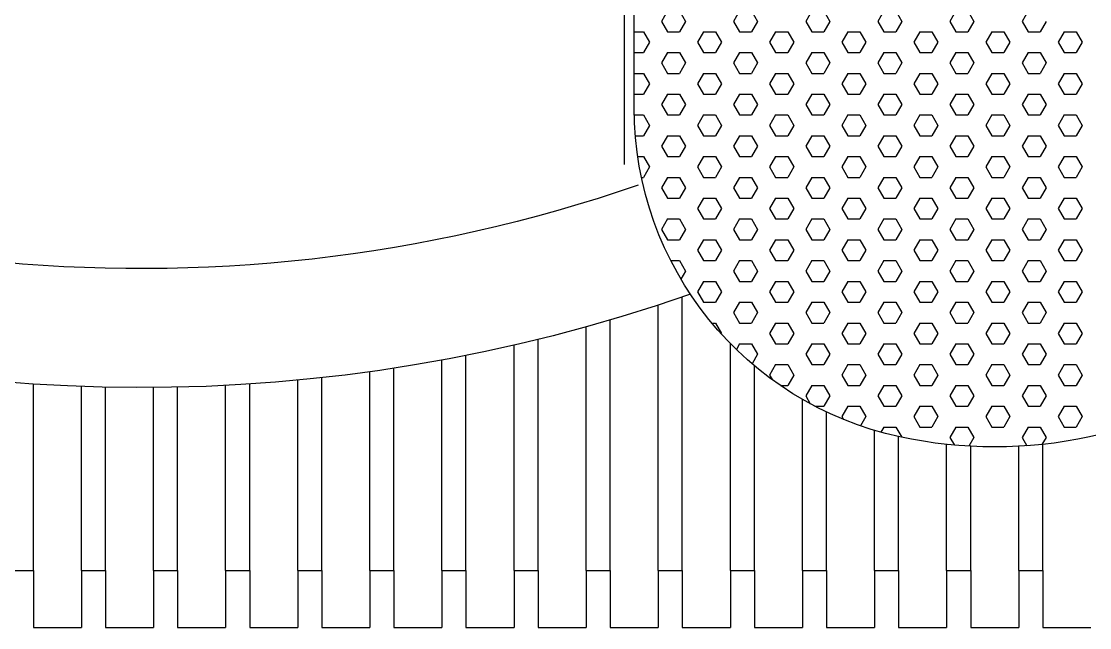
# Model space of a CAD drawing. Header units: millimetres. Extents: x 154.1 to 235.2, y 94.9 to 137.4.
# Drawn here: x 159.2065 to 159.4288, y 99.3253 to 99.4515 of the extents above; entities that cross this region are included whole.
import ezdxf

# ---------------------------------------------------------------- set-up
doc = ezdxf.new("R2010")
doc.units = ezdxf.units.MM
doc.header["$LTSCALE"] = 0.05
doc.layers.add('ACES', color=7, linetype='Continuous')
doc.layers.add('ACES-I', color=251, linetype='Continuous')

# ---------------------------------------------------------------- blocks, each defined once
blk = doc.blocks.new('*X8')
at = {"color": 0}
for p, q in [((6.133750000852205, 2.712824576862728), (6.134676443442315, 2.714429222499094)), ((6.13875000143838, 2.712824578185197), (6.137695152217171, 2.714651630630654)), ((6.148750000855006, 2.712824576861111), (6.149756188970527, 2.714567345799166)), ((6.153750001441182, 2.712824578186816), (6.152904618434271, 2.71428882450664)), ((6.120000001434645, 2.710659514673579), (6.119380958238149, 2.711731728941991)), ((6.122500000850337, 2.710659513354346), (6.123729119508086, 2.712788409318098)), ((6.135000001437447, 2.710659514675197), (6.133750001437448, 2.712824578184658)), ((6.137500000853138, 2.710659513352728), (6.138750000853138, 2.712824576862189)), ((6.150000001440248, 2.710659514676815), (6.148750001440249, 2.712824578186276)), ((6.152500000855938, 2.710659513351111), (6.153750000855938, 2.712824576860572)), ((6.116250001433714, 2.708494451163579), (6.115143182626648, 2.710411517572191)), ((6.12, 2.71065951452), (6.1225, 2.71065951452)), ((6.126250000851271, 2.708494449844346), (6.127500000851271, 2.710659513353807)), ((6.1275, 2.71065951452), (6.130000000000001, 2.71065951452)), ((6.131250001436514, 2.708494451165197), (6.130000001436514, 2.710659514674658)), ((6.135000000000001, 2.71065951452), (6.137500000000001, 2.71065951452)), ((6.141250000854072, 2.708494449842727), (6.142500000854072, 2.710659513352188)), ((6.142500000000001, 2.71065951452), (6.145000000000001, 2.71065951452)), ((6.146250001439315, 2.708494451166814), (6.145000001439315, 2.710659514676275)), ((6.150000000000001, 2.71065951452), (6.152500000000002, 2.71065951452)), ((6.156250000856873, 2.70849444984111), (6.157500000856873, 2.710659513350571)), ((6.157500000000002, 2.71065951452), (6.160000000000002, 2.71065951452)), ((6.161250001442115, 2.708494451168432), (6.160000001442115, 2.710659514677893)), ((6.11125000084847, 2.708494449845963), (6.111580414372714, 2.709066742857461)), ((6.11250000143278, 2.70632938765358), (6.11125000143278, 2.708494451163041)), ((6.115000000849403, 2.706329386335963), (6.116250000849403, 2.708494449845424)), ((6.127500001435581, 2.706329387655197), (6.126250001435581, 2.708494451164658)), ((6.130000000852204, 2.706329386334345), (6.131250000852204, 2.708494449843806)), ((6.14250000143838, 2.706329387656814), (6.14125000143838, 2.708494451166275)), ((6.145000000855005, 2.706329386332728), (6.146250000855005, 2.708494449842189)), ((6.157500001441182, 2.706329387658433), (6.156250001441182, 2.708494451167894)), ((6.160000000857806, 2.70632938633111), (6.161250000857805, 2.708494449840571)), ((6.103750000847536, 2.704164322827581), (6.104697040093173, 2.705804642917786)), ((6.105683172534707, 2.7063293875), (6.1075, 2.7063293875)), ((6.108750001431846, 2.70416432414358), (6.107500001431847, 2.706329387653041)), ((6.1125, 2.7063293875), (6.115, 2.7063293875)), ((6.118750000850337, 2.704164322825963), (6.120000000850337, 2.706329386335424)), ((6.12, 2.7063293875), (6.1225, 2.7063293875)), ((6.123750001434646, 2.704164324145196), (6.122500001434646, 2.706329387654657)), ((6.1275, 2.7063293875), (6.130000000000001, 2.7063293875)), ((6.133750000853138, 2.704164322824345), (6.135000000853138, 2.706329386333806)), ((6.135000000000001, 2.7063293875), (6.137500000000001, 2.7063293875)), ((6.138750001437447, 2.704164324146814), (6.137500001437448, 2.706329387656275)), ((6.142500000000001, 2.7063293875), (6.145000000000001, 2.7063293875)), ((6.148750000855938, 2.704164322822728), (6.150000000855938, 2.706329386332189)), ((6.150000000000001, 2.7063293875), (6.152500000000002, 2.7063293875)), ((6.153750001440248, 2.704164324148432), (6.152500001440249, 2.706329387657893)), ((6.157500000000002, 2.7063293875), (6.160000000000002, 2.7063293875)), ((6.105000001430913, 2.701999260633579), (6.103750001430913, 2.70416432414304)), ((6.10750000084847, 2.70199925931758), (6.108750000848469, 2.704164322827041)), ((6.120000001433714, 2.701999260635196), (6.118750001433714, 2.704164324144657)), ((6.122500000851271, 2.701999259315963), (6.12375000085127, 2.704164322825424)), ((6.135000001436514, 2.701999260636814), (6.133750001436514, 2.704164324146275)), ((6.137500000854072, 2.701999259314344), (6.138750000854071, 2.704164322823805)), ((6.150000001439315, 2.701999260638431), (6.148750001439315, 2.704164324147892)), ((6.152500000856873, 2.701999259312727), (6.153750000856872, 2.704164322822188)), ((6.096250000846602, 2.699834195809197), (6.096825040698301, 2.700830194048716)), ((6.09847771460665, 2.70199926048), (6.1, 2.70199926048)), ((6.10125000142998, 2.699834197123579), (6.10000000142998, 2.70199926063304)), ((6.105, 2.70199926048), (6.1075, 2.70199926048)), ((6.111250000849403, 2.69983419580758), (6.112500000849403, 2.701999259317041)), ((6.1125, 2.70199926048), (6.115, 2.70199926048)), ((6.11625000143278, 2.699834197125197), (6.11500000143278, 2.701999260634658)), ((6.12, 2.70199926048), (6.1225, 2.70199926048)), ((6.126250000852204, 2.699834195805962), (6.127500000852204, 2.701999259315423)), ((6.1275, 2.70199926048), (6.130000000000001, 2.70199926048)), ((6.131250001435581, 2.699834197126814), (6.130000001435581, 2.701999260636275)), ((6.135000000000001, 2.70199926048), (6.137500000000001, 2.70199926048)), ((6.141250000855005, 2.699834195804345), (6.142500000855005, 2.701999259313806)), ((6.142500000000001, 2.70199926048), (6.145000000000001, 2.70199926048)), ((6.14625000143838, 2.699834197128431), (6.145000001438381, 2.701999260637892)), ((6.150000000000001, 2.70199926048), (6.152500000000002, 2.70199926048)), ((6.156250000857805, 2.699834195802727), (6.157500000857805, 2.701999259312188)), ((6.157500000000002, 2.70199926048), (6.160000000000002, 2.70199926048)), ((6.161250001441182, 2.69983419713005), (6.160000001441182, 2.701999260639511)), ((6.097500001429046, 2.697669133613579), (6.096250001429047, 2.69983419712304)), ((6.100000000847536, 2.697669132299198), (6.101250000847536, 2.699834195808659)), ((6.112500001431846, 2.697669133615197), (6.111250001431847, 2.699834197124658)), ((6.115000000850337, 2.69766913229758), (6.116250000850337, 2.699834195807041)), ((6.127500001434646, 2.697669133616813), (6.126250001434646, 2.699834197126274)), ((6.130000000853138, 2.697669132295962), (6.131250000853138, 2.699834195805423)), ((6.142500001437448, 2.697669133618431), (6.141250001437448, 2.699834197127892)), ((6.145000000855938, 2.697669132294345), (6.146250000855938, 2.699834195803806)), ((6.157500001440249, 2.697669133620049), (6.156250001440249, 2.69983419712951)), ((6.16000000085874, 2.697669132292726), (6.16125000085874, 2.699834195802187)), ((6.093750001428113, 2.69550407010358), (6.092601298120712, 2.697493682594819)), ((6.0975, 2.69766913346), (6.100000000000001, 2.69766913346)), ((6.10375000084847, 2.695504068789197), (6.105000000848469, 2.697669132298658)), ((6.105, 2.69766913346), (6.107500000000001, 2.69766913346)), ((6.108750001430913, 2.695504070105196), (6.107500001430913, 2.697669133614657)), ((6.112500000000001, 2.69766913346), (6.115000000000001, 2.69766913346)), ((6.118750000851271, 2.69550406878758), (6.12000000085127, 2.697669132297041)), ((6.120000000000001, 2.69766913346), (6.122500000000001, 2.69766913346)), ((6.123750001433714, 2.695504070106813), (6.122500001433714, 2.697669133616274)), ((6.127500000000001, 2.69766913346), (6.130000000000002, 2.69766913346)), ((6.133750000854072, 2.695504068785961), (6.135000000854071, 2.697669132295422)), ((6.135000000000002, 2.69766913346), (6.137500000000002, 2.69766913346)), ((6.138750001436514, 2.695504070108431), (6.137500001436514, 2.697669133617892)), ((6.142500000000002, 2.69766913346), (6.145000000000002, 2.69766913346)), ((6.148750000856873, 2.695504068784344), (6.150000000856872, 2.697669132293805)), ((6.150000000000002, 2.69766913346), (6.152500000000003, 2.69766913346)), ((6.153750001439315, 2.695504070110048), (6.152500001439315, 2.697669133619509)), ((6.157500000000002, 2.69766913346), (6.160000000000003, 2.69766913346)), ((6.090000001427179, 2.693339006593579), (6.089324321099987, 2.694509319249951)), ((6.092500000846602, 2.693339005280814), (6.093750000846602, 2.695504068790275)), ((6.10500000142998, 2.693339006595196), (6.10375000142998, 2.695504070104657)), ((6.107500000849403, 2.693339005279197), (6.108750000849403, 2.695504068788658)), ((6.12000000143278, 2.693339006596814), (6.11875000143278, 2.695504070106275)), ((6.122500000852204, 2.693339005277579), (6.123750000852204, 2.69550406878704)), ((6.135000001435581, 2.693339006598431), (6.133750001435581, 2.695504070107892)), ((6.137500000855005, 2.693339005275962), (6.138750000855005, 2.695504068785423)), ((6.15000000143838, 2.693339006600048), (6.148750001438381, 2.695504070109509)), ((6.152500000857805, 2.693339005274344), (6.153750000857805, 2.695504068783805)), ((6.09, 2.69333900644), (6.0925, 2.69333900644)), ((6.096250000847536, 2.691173941770815), (6.097500000847536, 2.693339005280276)), ((6.0975, 2.69333900644), (6.100000000000001, 2.69333900644)), ((6.101250001429046, 2.691173943085196), (6.100000001429047, 2.693339006594657)), ((6.105, 2.69333900644), (6.107500000000001, 2.69333900644)), ((6.111250000850337, 2.691173941769197), (6.112500000850337, 2.693339005278658)), ((6.112500000000001, 2.69333900644), (6.115000000000001, 2.69333900644)), ((6.116250001431847, 2.691173943086814), (6.115000001431847, 2.693339006596275)), ((6.120000000000001, 2.69333900644), (6.122500000000001, 2.69333900644)), ((6.126250000853138, 2.691173941767579), (6.127500000853138, 2.69333900527704)), ((6.127500000000001, 2.69333900644), (6.130000000000002, 2.69333900644)), ((6.131250001434646, 2.69117394308843), (6.130000001434646, 2.693339006597891)), ((6.135000000000002, 2.69333900644), (6.137500000000002, 2.69333900644)), ((6.141250000855938, 2.691173941765962), (6.142500000855938, 2.693339005275423)), ((6.142500000000002, 2.69333900644), (6.145000000000002, 2.69333900644)), ((6.146250001437448, 2.691173943090048), (6.145000001437448, 2.693339006599509)), ((6.150000000000002, 2.69333900644), (6.152500000000003, 2.69333900644)), ((6.15625000085874, 2.691173941764343), (6.157500000858739, 2.693339005273804)), ((6.157500000000002, 2.69333900644), (6.160000000000003, 2.69333900644)), ((6.161250001440249, 2.691173943091666), (6.160000001440249, 2.693339006601127)), ((6.085000000845668, 2.689008878262433), (6.086250000845668, 2.691173941771894)), ((6.086250001426246, 2.691173943083579), (6.086194417388493, 2.691270217461055)), ((6.097500001428113, 2.689008879575197), (6.096250001428113, 2.691173943084658)), ((6.100000000848469, 2.689008878260814), (6.101250000848469, 2.691173941770275)), ((6.112500001430913, 2.689008879576813), (6.111250001430913, 2.691173943086274)), ((6.11500000085127, 2.689008878259197), (6.11625000085127, 2.691173941768658)), ((6.127500001433714, 2.68900887957843), (6.126250001433714, 2.691173943087891)), ((6.130000000854071, 2.689008878257579), (6.131250000854071, 2.69117394176704)), ((6.142500001436514, 2.689008879580048), (6.141250001436514, 2.691173943089509)), ((6.145000000856872, 2.689008878255961), (6.146250000856872, 2.691173941765422)), ((6.157500001439315, 2.689008879581665), (6.156250001439315, 2.691173943091126)), ((6.160000000859672, 2.689008878254344), (6.161250000859672, 2.691173941763805)), ((6.084232221242022, 2.68900887942), (6.085, 2.68900887942)), ((6.088750000846602, 2.686843814752431), (6.090000000846602, 2.689008878261892)), ((6.09, 2.68900887942), (6.0925, 2.68900887942)), ((6.093750001427179, 2.686843816065196), (6.09250000142718, 2.689008879574657)), ((6.0975, 2.68900887942), (6.100000000000001, 2.68900887942)), ((6.103750000849403, 2.686843814750814), (6.105000000849403, 2.689008878260275)), ((6.105, 2.68900887942), (6.107500000000001, 2.68900887942)), ((6.10875000142998, 2.686843816066813), (6.107500001429981, 2.689008879576274)), ((6.112500000000001, 2.68900887942), (6.115000000000001, 2.68900887942)), ((6.118750000852204, 2.686843814749196), (6.120000000852204, 2.689008878258657)), ((6.120000000000001, 2.68900887942), (6.122500000000001, 2.68900887942)), ((6.12375000143278, 2.686843816068431), (6.122500001432781, 2.689008879577892)), ((6.127500000000001, 2.68900887942), (6.130000000000002, 2.68900887942)), ((6.133750000855005, 2.686843814747579), (6.135000000855005, 2.68900887825704)), ((6.135000000000002, 2.68900887942), (6.137500000000002, 2.68900887942)), ((6.138750001435581, 2.686843816070048), (6.137500001435582, 2.689008879579509)), ((6.142500000000002, 2.68900887942), (6.145000000000002, 2.68900887942)), ((6.148750000857805, 2.686843814745961), (6.150000000857805, 2.689008878255422)), ((6.150000000000002, 2.68900887942), (6.152500000000003, 2.68900887942)), ((6.153750001438381, 2.686843816071665), (6.152500001438381, 2.689008879581126)), ((6.157500000000002, 2.68900887942), (6.160000000000003, 2.68900887942)), ((6.090000001426246, 2.684678752555196), (6.088750001426246, 2.686843816064657)), ((6.092500000847536, 2.684678751242432), (6.093750000847535, 2.686843814751893)), ((6.105000001429047, 2.684678752556813), (6.103750001429047, 2.686843816066274)), ((6.107500000850337, 2.684678751240814), (6.108750000850336, 2.686843814750275)), ((6.120000001431847, 2.684678752558431), (6.118750001431847, 2.686843816067892)), ((6.122500000853138, 2.684678751239196), (6.123750000853137, 2.686843814748657)), ((6.135000001434646, 2.684678752560047), (6.133750001434646, 2.686843816069508)), ((6.137500000855938, 2.684678751237579), (6.138750000855937, 2.68684381474704)), ((6.150000001437448, 2.684678752561665), (6.148750001437448, 2.686843816071126)), ((6.15250000085874, 2.68467875123596), (6.153750000858739, 2.686843814745421)), ((6.081250000845668, 2.68251368773405), (6.082500000845668, 2.684678751243511)), ((6.0825, 2.6846787524), (6.085, 2.6846787524)), ((6.086250001425312, 2.682513689045196), (6.085000001425312, 2.684678752554657)), ((6.09, 2.6846787524), (6.0925, 2.6846787524)), ((6.096250000848469, 2.682513687732431), (6.097500000848469, 2.684678751241892)), ((6.0975, 2.6846787524), (6.100000000000001, 2.6846787524)), ((6.101250001428113, 2.682513689046814), (6.100000001428113, 2.684678752556275)), ((6.105, 2.6846787524), (6.107500000000001, 2.6846787524)), ((6.11125000085127, 2.682513687730814), (6.11250000085127, 2.684678751240275)), ((6.112500000000001, 2.6846787524), (6.115000000000001, 2.6846787524)), ((6.116250001430913, 2.68251368904843), (6.115000001430913, 2.684678752557891)), ((6.120000000000001, 2.6846787524), (6.122500000000001, 2.6846787524)), ((6.126250000854071, 2.682513687729196), (6.127500000854071, 2.684678751238657)), ((6.127500000000001, 2.6846787524), (6.130000000000002, 2.6846787524)), ((6.131250001433714, 2.682513689050047), (6.130000001433714, 2.684678752559508)), ((6.135000000000002, 2.6846787524), (6.137500000000002, 2.6846787524)), ((6.141250000856872, 2.682513687727578), (6.142500000856872, 2.684678751237039)), ((6.142500000000002, 2.6846787524), (6.145000000000002, 2.6846787524)), ((6.146250001436514, 2.682513689051665), (6.145000001436514, 2.684678752561126)), ((6.150000000000002, 2.6846787524), (6.152500000000003, 2.6846787524)), ((6.156250000859672, 2.682513687725961), (6.157500000859672, 2.684678751235422)), ((6.157500000000002, 2.6846787524), (6.160000000000003, 2.6846787524)), ((6.161250001439315, 2.682513689053282), (6.160000001439315, 2.684678752562743)), ((6.082500001424378, 2.680348625535196), (6.081250001424379, 2.682513689044657)), ((6.0825, 2.68034862538), (6.085, 2.68034862538)), ((6.085000000846602, 2.680348624224048), (6.086250000846602, 2.682513687733509)), ((6.088750000847535, 2.678183560714049), (6.090000000847535, 2.68034862422351)), ((6.09, 2.68034862538), (6.0925, 2.68034862538)), ((6.093750001426246, 2.678183562026813), (6.092500001426246, 2.680348625536274)), ((6.097500001427179, 2.680348625536813), (6.09625000142718, 2.682513689046274)), ((6.0975, 2.68034862538), (6.100000000000001, 2.68034862538)), ((6.100000000849403, 2.680348624222431), (6.101250000849403, 2.682513687731892)), ((6.103750000850336, 2.678183560712431), (6.105000000850336, 2.680348624221892)), ((6.105, 2.68034862538), (6.107500000000001, 2.68034862538)), ((6.108750001429047, 2.67818356202843), (6.107500001429047, 2.680348625537891)), ((6.11250000142998, 2.68034862553843), (6.111250001429981, 2.682513689047891)), ((6.112500000000001, 2.68034862538), (6.115000000000001, 2.68034862538)), ((6.115000000852204, 2.680348624220813), (6.116250000852204, 2.682513687730274)), ((6.118750000853137, 2.678183560710813), (6.120000000853137, 2.680348624220274)), ((6.120000000000001, 2.68034862538), (6.122500000000001, 2.68034862538)), ((6.123750001431847, 2.678183562030048), (6.122500001431847, 2.680348625539509)), ((6.127500001432781, 2.680348625540048), (6.126250001432781, 2.682513689049509)), ((6.127500000000001, 2.68034862538), (6.130000000000002, 2.68034862538)), ((6.130000000855005, 2.680348624219196), (6.131250000855005, 2.682513687728657)), ((6.133750000855938, 2.678183560709196), (6.135000000855937, 2.680348624218657)), ((6.135000000000002, 2.68034862538), (6.137500000000002, 2.68034862538)), ((6.138750001434646, 2.678183562031664), (6.137500001434646, 2.680348625541125)), ((6.142500001435582, 2.680348625541665), (6.141250001435582, 2.682513689051126)), ((6.142500000000002, 2.68034862538), (6.145000000000002, 2.68034862538)), ((6.145000000857805, 2.680348624217578), (6.146250000857805, 2.682513687727039)), ((6.148750000858739, 2.678183560707577), (6.150000000858739, 2.680348624217038)), ((6.150000000000002, 2.68034862538), (6.152500000000003, 2.68034862538)), ((6.153750001437448, 2.678183562033282), (6.152500001437448, 2.680348625542743)), ((6.157500001438381, 2.680348625543282), (6.156250001438381, 2.682513689052743)), ((6.157500000000002, 2.68034862538), (6.160000000000003, 2.68034862538)), ((6.160000000860606, 2.68034862421596), (6.161250000860606, 2.682513687725421)), ((6.077500000845668, 2.676018497205667), (6.078750000845668, 2.678183560715128)), ((6.078750001423447, 2.678183562025196), (6.077787400458088, 2.679850835804613)), ((6.090000001425312, 2.676018498516813), (6.088750001425312, 2.678183562026274)), ((6.092500000848469, 2.676018497204048), (6.093750000848469, 2.678183560713509)), ((6.105000001428113, 2.676018498518431), (6.103750001428113, 2.678183562027892)), ((6.10750000085127, 2.676018497202431), (6.10875000085127, 2.678183560711892)), ((6.120000001430913, 2.676018498520047), (6.118750001430914, 2.678183562029508)), ((6.122500000854071, 2.676018497200813), (6.123750000854071, 2.678183560710274)), ((6.135000001433714, 2.676018498521664), (6.133750001433715, 2.678183562031125)), ((6.137500000856872, 2.676018497199195), (6.138750000856872, 2.678183560708656)), ((6.150000001436514, 2.676018498523282), (6.148750001436515, 2.678183562032743)), ((6.152500000859672, 2.676018497197578), (6.153750000859672, 2.678183560707039)), ((6.075684208897454, 2.67601849836), (6.0775, 2.67601849836)), ((6.081250000846602, 2.673853433695665), (6.082500000846601, 2.676018497205126)), ((6.0825, 2.67601849836), (6.085, 2.67601849836)), ((6.086250001424379, 2.673853435006813), (6.085000001424379, 2.676018498516274)), ((6.09, 2.67601849836), (6.0925, 2.67601849836)), ((6.096250000849403, 2.673853433694048), (6.097500000849402, 2.676018497203509)), ((6.0975, 2.67601849836), (6.100000000000001, 2.67601849836)), ((6.10125000142718, 2.67385343500843), (6.10000000142718, 2.676018498517891)), ((6.105, 2.67601849836), (6.107500000000001, 2.67601849836)), ((6.111250000852204, 2.67385343369243), (6.112500000852203, 2.676018497201891)), ((6.112500000000001, 2.67601849836), (6.115000000000001, 2.67601849836)), ((6.116250001429981, 2.673853435010047), (6.115000001429981, 2.676018498519508)), ((6.120000000000001, 2.67601849836), (6.122500000000001, 2.67601849836)), ((6.126250000855005, 2.673853433690813), (6.127500000855004, 2.676018497200274)), ((6.127500000000001, 2.67601849836), (6.130000000000002, 2.67601849836)), ((6.131250001432781, 2.673853435011665), (6.130000001432781, 2.676018498521126)), ((6.135000000000002, 2.67601849836), (6.137500000000002, 2.67601849836)), ((6.141250000857805, 2.673853433689195), (6.142500000857805, 2.676018497198656)), ((6.142500000000002, 2.67601849836), (6.145000000000002, 2.67601849836)), ((6.146250001435582, 2.673853435013282), (6.145000001435582, 2.676018498522743)), ((6.150000000000002, 2.67601849836), (6.152500000000003, 2.67601849836)), ((6.156250000860606, 2.673853433687577), (6.157500000860606, 2.676018497197038)), ((6.157500000000002, 2.67601849836), (6.160000000000003, 2.67601849836)), ((6.161250001438381, 2.673853435014899), (6.160000001438381, 2.67601849852436)), ((6.082500001423447, 2.671688371496813), (6.081250001423447, 2.673853435006274)), ((6.085000000847535, 2.671688370185666), (6.086250000847535, 2.673853433695127)), ((6.097500001426246, 2.67168837149843), (6.096250001426246, 2.673853435007891)), ((6.100000000850336, 2.671688370184048), (6.101250000850336, 2.673853433693509)), ((6.112500001429047, 2.671688371500047), (6.111250001429047, 2.673853435009508)), ((6.115000000853137, 2.67168837018243), (6.116250000853137, 2.673853433691891)), ((6.127500001431847, 2.671688371501665), (6.126250001431847, 2.673853435011126)), ((6.130000000855937, 2.671688370180813), (6.131250000855937, 2.673853433690274)), ((6.142500001434646, 2.671688371503281), (6.141250001434646, 2.673853435012742)), ((6.145000000858739, 2.671688370179194), (6.146250000858739, 2.673853433688655)), ((6.157500001437448, 2.671688371504899), (6.156250001437448, 2.67385343501436)), ((6.160000000861539, 2.671688370177577), (6.161250000861539, 2.673853433687038)), ((6.073750000845668, 2.669523306677284), (6.075000000845668, 2.671688370186745)), ((6.075, 2.67168837134), (6.077500000000001, 2.67168837134)), ((6.078750001422513, 2.669523307986813), (6.077500001422513, 2.671688371496274)), ((6.0825, 2.67168837134), (6.085000000000001, 2.67168837134)), ((6.088750000848469, 2.669523306675665), (6.090000000848469, 2.671688370185126)), ((6.090000000000001, 2.67168837134), (6.092500000000001, 2.67168837134)), ((6.093750001425312, 2.66952330798843), (6.092500001425313, 2.671688371497891)), ((6.097500000000001, 2.67168837134), (6.100000000000001, 2.67168837134)), ((6.10375000085127, 2.669523306674048), (6.10500000085127, 2.671688370183509)), ((6.105000000000001, 2.67168837134), (6.107500000000002, 2.67168837134)), ((6.108750001428113, 2.669523307990048), (6.107500001428114, 2.671688371499509)), ((6.112500000000002, 2.67168837134), (6.115000000000002, 2.67168837134)), ((6.118750000854071, 2.66952330667243), (6.120000000854071, 2.671688370181891)), ((6.120000000000002, 2.67168837134), (6.122500000000002, 2.67168837134)), ((6.123750001430913, 2.669523307991664), (6.122500001430914, 2.671688371501125)), ((6.127500000000002, 2.67168837134), (6.130000000000003, 2.67168837134)), ((6.133750000856872, 2.669523306670812), (6.135000000856872, 2.671688370180273)), ((6.135000000000002, 2.67168837134), (6.137500000000003, 2.67168837134)), ((6.138750001433714, 2.669523307993281), (6.137500001433715, 2.671688371502742)), ((6.142500000000003, 2.67168837134), (6.145000000000003, 2.67168837134)), ((6.148750000859672, 2.669523306669195), (6.150000000859672, 2.671688370178656)), ((6.150000000000003, 2.67168837134), (6.152500000000003, 2.67168837134)), ((6.153750001436515, 2.669523307994899), (6.152500001436515, 2.67168837150436)), ((6.157500000000003, 2.67168837134), (6.160000000000004, 2.67168837134)), ((6.075000001421579, 2.667358244476813), (6.073750001421579, 2.669523307986274)), ((6.077500000846602, 2.667358243167282), (6.078750000846601, 2.669523306676743)), ((6.090000001424379, 2.66735824447843), (6.088750001424379, 2.669523307987891)), ((6.092500000849403, 2.667358243165665), (6.093750000849402, 2.669523306675126)), ((6.10500000142718, 2.667358244480047), (6.10375000142718, 2.669523307989508)), ((6.107500000852204, 2.667358243164047), (6.108750000852203, 2.669523306673508)), ((6.120000001429981, 2.667358244481664), (6.118750001429981, 2.669523307991125)), ((6.122500000855005, 2.66735824316243), (6.123750000855004, 2.669523306671891)), ((6.135000001432781, 2.667358244483282), (6.133750001432781, 2.669523307992743)), ((6.137500000857805, 2.667358243160812), (6.138750000857804, 2.669523306670273)), ((6.150000001435582, 2.667358244484899), (6.148750001435582, 2.66952330799436)), ((6.152500000860606, 2.667358243159194), (6.153750000860605, 2.669523306668655)), ((6.075, 2.66735824432), (6.077500000000001, 2.66735824432)), ((6.081250000847535, 2.665193179657283), (6.082500000847535, 2.667358243166744)), ((6.0825, 2.66735824432), (6.085000000000001, 2.66735824432)), ((6.086250001423447, 2.66519318096843), (6.085000001423447, 2.667358244477891)), ((6.090000000000001, 2.66735824432), (6.092500000000001, 2.66735824432)), ((6.096250000850336, 2.665193179655665), (6.097500000850336, 2.667358243165126)), ((6.097500000000001, 2.66735824432), (6.100000000000001, 2.66735824432)), ((6.101250001426246, 2.665193180970047), (6.100000001426246, 2.667358244479508)), ((6.105000000000001, 2.66735824432), (6.107500000000002, 2.66735824432)), ((6.111250000853137, 2.665193179654047), (6.112500000853137, 2.667358243163508)), ((6.112500000000002, 2.66735824432), (6.115000000000002, 2.66735824432)), ((6.116250001429047, 2.665193180971664), (6.115000001429047, 2.667358244481125)), ((6.120000000000002, 2.66735824432), (6.122500000000002, 2.66735824432)), ((6.126250000855937, 2.66519317965243), (6.127500000855937, 2.667358243161891)), ((6.127500000000002, 2.66735824432), (6.130000000000003, 2.66735824432)), ((6.131250001431847, 2.665193180973282), (6.130000001431847, 2.667358244482743)), ((6.135000000000002, 2.66735824432), (6.137500000000003, 2.66735824432)), ((6.141250000858739, 2.665193179650811), (6.142500000858739, 2.667358243160272)), ((6.142500000000003, 2.66735824432), (6.145000000000003, 2.66735824432)), ((6.146250001434646, 2.665193180974898), (6.145000001434647, 2.667358244484359)), ((6.150000000000003, 2.66735824432), (6.152500000000003, 2.66735824432)), ((6.156250000861539, 2.665193179649194), (6.157500000861539, 2.667358243158655)), ((6.157500000000003, 2.66735824432), (6.160000000000004, 2.66735824432)), ((6.161250001437448, 2.665193180976516), (6.160000001437449, 2.667358244485977)), ((6.082500001422513, 2.66302811745843), (6.081250001422513, 2.665193180967891)), ((6.085000000848469, 2.663028116147282), (6.086250000848469, 2.665193179656743)), ((6.097500001425312, 2.663028117460047), (6.096250001425313, 2.665193180969508)), ((6.10000000085127, 2.663028116145665), (6.10125000085127, 2.665193179655126)), ((6.112500001428113, 2.663028117461665), (6.111250001428114, 2.665193180971126)), ((6.115000000854071, 2.663028116144047), (6.116250000854071, 2.665193179653508)), ((6.127500001430914, 2.663028117463281), (6.126250001430914, 2.665193180972742)), ((6.130000000856872, 2.663028116142429), (6.131250000856872, 2.66519317965189)), ((6.142500001433715, 2.663028117464898), (6.141250001433715, 2.665193180974359)), ((6.145000000859672, 2.663028116140812), (6.146250000859672, 2.665193179650273)), ((6.157500001436515, 2.663028117466516), (6.156250001436515, 2.665193180975977)), ((6.160000000862472, 2.663028116139194), (6.161250000862472, 2.665193179648655)), ((6.073750000846601, 2.660863052638899), (6.075000000846601, 2.66302811614836)), ((6.075, 2.6630281173), (6.077500000000001, 2.6630281173)), ((6.078750001421579, 2.66086305394843), (6.077500001421579, 2.663028117457891)), ((6.0825, 2.6630281173), (6.085000000000001, 2.6630281173)), ((6.088750000849402, 2.660863052637282), (6.090000000849402, 2.663028116146743)), ((6.090000000000001, 2.6630281173), (6.092500000000001, 2.6630281173)), ((6.093750001424379, 2.660863053950047), (6.092500001424379, 2.663028117459508)), ((6.097500000000001, 2.6630281173), (6.100000000000001, 2.6630281173)), ((6.103750000852203, 2.660863052635664), (6.105000000852203, 2.663028116145125)), ((6.105000000000001, 2.6630281173), (6.107500000000002, 2.6630281173)), ((6.10875000142718, 2.660863053951664), (6.10750000142718, 2.663028117461125)), ((6.112500000000002, 2.6630281173), (6.115000000000002, 2.6630281173)), ((6.118750000855004, 2.660863052634047), (6.120000000855004, 2.663028116143508)), ((6.120000000000002, 2.6630281173), (6.122500000000002, 2.6630281173)), ((6.123750001429981, 2.660863053953281), (6.122500001429981, 2.663028117462742)), ((6.127500000000002, 2.6630281173), (6.130000000000003, 2.6630281173)), ((6.133750000857805, 2.660863052632429), (6.135000000857804, 2.66302811614189)), ((6.135000000000002, 2.6630281173), (6.137500000000003, 2.6630281173)), ((6.138750001432781, 2.660863053954899), (6.137500001432781, 2.66302811746436)), ((6.142500000000003, 2.6630281173), (6.145000000000003, 2.6630281173)), ((6.148750000860606, 2.660863052630811), (6.150000000860605, 2.663028116140272)), ((6.150000000000003, 2.6630281173), (6.152500000000003, 2.6630281173)), ((6.153750001435582, 2.660863053956516), (6.152500001435582, 2.663028117465977)), ((6.157500000000003, 2.6630281173), (6.160000000000004, 2.6630281173)), ((6.075000001420646, 2.65869799043843), (6.073750001420646, 2.660863053947891)), ((6.077500000847535, 2.6586979891289), (6.078750000847535, 2.660863052638361)), ((6.090000001423447, 2.658697990440047), (6.088750001423447, 2.660863053949508)), ((6.092500000850336, 2.658697989127282), (6.093750000850336, 2.660863052636743)), ((6.105000001426246, 2.658697990441664), (6.103750001426246, 2.660863053951125)), ((6.107500000853137, 2.658697989125664), (6.108750000853137, 2.660863052635125)), ((6.120000001429047, 2.658697990443281), (6.118750001429047, 2.660863053952742)), ((6.122500000855937, 2.658697989124047), (6.123750000855937, 2.660863052633508)), ((6.135000001431847, 2.658697990444899), (6.133750001431848, 2.66086305395436)), ((6.137500000858739, 2.658697989122428), (6.138750000858739, 2.660863052631889)), ((6.150000001434647, 2.658697990446515), (6.148750001434647, 2.660863053955976)), ((6.152500000861539, 2.658697989120811), (6.153750000861539, 2.660863052630272)), ((6.069574386297898, 2.65869799028), (6.069999999999999, 2.65869799028)), ((6.071250001419712, 2.65653292692843), (6.070000001419713, 2.658697990437891)), ((6.074999999999999, 2.65869799028), (6.0775, 2.65869799028)), ((6.081250000848469, 2.656532925618899), (6.082500000848468, 2.65869798912836)), ((6.0825, 2.65869799028), (6.085, 2.65869799028)), ((6.086250001422513, 2.656532926930047), (6.085000001422514, 2.658697990439508)), ((6.09, 2.65869799028), (6.0925, 2.65869799028)), ((6.09625000085127, 2.656532925617282), (6.097500000851269, 2.658697989126743)), ((6.0975, 2.65869799028), (6.100000000000001, 2.65869799028)), ((6.101250001425313, 2.656532926931664), (6.100000001425313, 2.658697990441125)), ((6.105, 2.65869799028), (6.107500000000001, 2.65869799028)), ((6.111250000854071, 2.656532925615664), (6.11250000085407, 2.658697989125125)), ((6.112500000000001, 2.65869799028), (6.115000000000001, 2.65869799028)), ((6.116250001428114, 2.656532926933282), (6.115000001428114, 2.658697990442743)), ((6.120000000000001, 2.65869799028), (6.122500000000001, 2.65869799028)), ((6.126250000856872, 2.656532925614046), (6.127500000856871, 2.658697989123507)), ((6.127500000000001, 2.65869799028), (6.130000000000002, 2.65869799028)), ((6.131250001430914, 2.656532926934899), (6.130000001430914, 2.65869799044436)), ((6.135000000000002, 2.65869799028), (6.137500000000002, 2.65869799028)), ((6.141250000859672, 2.656532925612429), (6.142500000859672, 2.65869798912189)), ((6.142500000000002, 2.65869799028), (6.145000000000002, 2.65869799028)), ((6.146250001433715, 2.656532926936515), (6.145000001433715, 2.658697990445976)), ((6.150000000000002, 2.65869799028), (6.152500000000003, 2.65869799028)), ((6.156250000862472, 2.656532925610811), (6.157500000862472, 2.658697989120272)), ((6.157500000000002, 2.65869799028), (6.160000000000003, 2.65869799028)), ((6.161250001436515, 2.656532926938133), (6.160000001436515, 2.658697990447594)), ((6.070000000846601, 2.654367862110516), (6.071250000846601, 2.656532925619977)), ((6.082500001421579, 2.654367863420047), (6.081250001421579, 2.656532926929508)), ((6.085000000849402, 2.654367862108899), (6.086250000849402, 2.65653292561836)), ((6.097500001424379, 2.654367863421664), (6.096250001424379, 2.656532926931125)), ((6.100000000852203, 2.654367862107281), (6.101250000852203, 2.656532925616742)), ((6.11250000142718, 2.654367863423281), (6.11125000142718, 2.656532926932742)), ((6.115000000855004, 2.654367862105664), (6.116250000855004, 2.656532925615125)), ((6.127500001429981, 2.654367863424898), (6.126250001429981, 2.656532926934359)), ((6.130000000857804, 2.654367862104046), (6.131250000857804, 2.656532925613507)), ((6.142500001432781, 2.654367863426516), (6.141250001432781, 2.656532926935977)), ((6.145000000860605, 2.654367862102428), (6.146250000860605, 2.656532925611889)), ((6.157500001435582, 2.654367863428133), (6.156250001435582, 2.656532926937594)), ((6.160000000863405, 2.654367862100811), (6.161250000863405, 2.656532925610272)), ((6.068803718789388, 2.65436786326), (6.069999999999999, 2.65436786326)), ((6.073750000847535, 2.652202798600517), (6.075000000847535, 2.654367862109978)), ((6.074999999999999, 2.65436786326), (6.0775, 2.65436786326)), ((6.078750001420646, 2.652202799910047), (6.077500001420646, 2.654367863419508)), ((6.0825, 2.65436786326), (6.085, 2.65436786326)), ((6.088750000850336, 2.652202798598899), (6.090000000850336, 2.65436786210836)), ((6.09, 2.65436786326), (6.0925, 2.65436786326)), ((6.093750001423447, 2.652202799911664), (6.092500001423447, 2.654367863421125)), ((6.0975, 2.65436786326), (6.100000000000001, 2.65436786326)), ((6.103750000853137, 2.652202798597281), (6.105000000853137, 2.654367862106742)), ((6.105, 2.65436786326), (6.107500000000001, 2.65436786326)), ((6.108750001426246, 2.652202799913281), (6.107500001426247, 2.654367863422742)), ((6.112500000000001, 2.65436786326), (6.115000000000001, 2.65436786326)), ((6.118750000855937, 2.652202798595664), (6.120000000855937, 2.654367862105125)), ((6.120000000000001, 2.65436786326), (6.122500000000001, 2.65436786326)), ((6.123750001429047, 2.652202799914898), (6.122500001429048, 2.654367863424359)), ((6.127500000000001, 2.65436786326), (6.130000000000002, 2.65436786326)), ((6.133750000858739, 2.652202798594046), (6.135000000858739, 2.654367862103507)), ((6.135000000000002, 2.65436786326), (6.137500000000002, 2.65436786326)), ((6.138750001431847, 2.652202799916516), (6.137500001431848, 2.654367863425977)), ((6.142500000000002, 2.65436786326), (6.145000000000002, 2.65436786326)), ((6.148750000861539, 2.652202798592428), (6.150000000861539, 2.654367862101889)), ((6.150000000000002, 2.65436786326), (6.152500000000003, 2.65436786326)), ((6.153750001434647, 2.652202799918132), (6.152500001434647, 2.654367863427593)), ((6.157500000000002, 2.65436786326), (6.160000000000003, 2.65436786326)), ((6.075000001419713, 2.650037736400047), (6.073750001419713, 2.652202799909508)), ((6.077500000848469, 2.650037735090516), (6.078750000848468, 2.652202798599977)), ((6.090000001422514, 2.650037736401664), (6.088750001422514, 2.652202799911125)), ((6.09250000085127, 2.650037735088899), (6.093750000851269, 2.65220279859836)), ((6.105000001425313, 2.650037736403281), (6.103750001425313, 2.652202799912742)), ((6.107500000854071, 2.650037735087281), (6.10875000085407, 2.652202798596742)), ((6.120000001428114, 2.650037736404899), (6.118750001428114, 2.65220279991436)), ((6.122500000856872, 2.650037735085663), (6.123750000856871, 2.652202798595124)), ((6.135000001430914, 2.650037736406516), (6.133750001430914, 2.652202799915977)), ((6.137500000859672, 2.650037735084046), (6.138750000859671, 2.652202798593507)), ((6.150000001433715, 2.650037736408132), (6.148750001433715, 2.652202799917593)), ((6.152500000862472, 2.650037735082428), (6.153750000862471, 2.652202798591889)), ((6.068309786027186, 2.65003773624), (6.069999999999999, 2.65003773624)), ((6.071250001418779, 2.647872672890047), (6.070000001418779, 2.650037736399508)), ((6.074999999999999, 2.65003773624), (6.0775, 2.65003773624)), ((6.081250000849402, 2.647872671580516), (6.082500000849402, 2.650037735089977)), ((6.0825, 2.65003773624), (6.085, 2.65003773624)), ((6.086250001421579, 2.647872672891664), (6.085000001421579, 2.650037736401125)), ((6.09, 2.65003773624), (6.0925, 2.65003773624)), ((6.096250000852203, 2.647872671578898), (6.097500000852203, 2.650037735088359)), ((6.0975, 2.65003773624), (6.100000000000001, 2.65003773624)), ((6.101250001424379, 2.647872672893281), (6.100000001424379, 2.650037736402742)), ((6.105, 2.65003773624), (6.107500000000001, 2.65003773624)), ((6.111250000855004, 2.647872671577281), (6.112500000855004, 2.650037735086742)), ((6.112500000000001, 2.65003773624), (6.115000000000001, 2.65003773624)), ((6.11625000142718, 2.647872672894898), (6.11500000142718, 2.650037736404359)), ((6.120000000000001, 2.65003773624), (6.122500000000001, 2.65003773624)), ((6.126250000857804, 2.647872671575663), (6.127500000857804, 2.650037735085124)), ((6.127500000000001, 2.65003773624), (6.130000000000002, 2.65003773624)), ((6.131250001429981, 2.647872672896515), (6.130000001429981, 2.650037736405976)), ((6.135000000000002, 2.65003773624), (6.137500000000002, 2.65003773624)), ((6.141250000860605, 2.647872671574045), (6.142500000860605, 2.650037735083506)), ((6.142500000000002, 2.65003773624), (6.145000000000002, 2.65003773624)), ((6.146250001432781, 2.647872672898133), (6.145000001432781, 2.650037736407594)), ((6.150000000000002, 2.65003773624), (6.152500000000003, 2.65003773624)), ((6.156250000863405, 2.647872671572428), (6.157500000863405, 2.650037735081889)), ((6.157500000000002, 2.65003773624), (6.160000000000003, 2.65003773624)), ((6.161250001435582, 2.64787267289975), (6.160000001435582, 2.650037736409211)), ((6.070000000847535, 2.645707608072134), (6.071250000847535, 2.647872671581595)), ((6.082500001420646, 2.645707609381664), (6.081250001420647, 2.647872672891125)), ((6.085000000850336, 2.645707608070516), (6.086250000850336, 2.647872671579977)), ((6.097500001423447, 2.645707609383281), (6.096250001423448, 2.647872672892742)), ((6.100000000853137, 2.645707608068898), (6.101250000853137, 2.647872671578359)), ((6.112500001426246, 2.645707609384898), (6.111250001426247, 2.647872672894359)), ((6.115000000855937, 2.645707608067281), (6.116250000855937, 2.647872671576742)), ((6.127500001429047, 2.645707609386515), (6.126250001429048, 2.647872672895976)), ((6.130000000858739, 2.645707608065663), (6.131250000858739, 2.647872671575124)), ((6.142500001431848, 2.645707609388133), (6.141250001431848, 2.647872672897594)), ((6.145000000861539, 2.645707608064045), (6.146250000861539, 2.647872671573506)), ((6.157500001434647, 2.645707609389749), (6.156250001434647, 2.64787267289921)), ((6.160000000864339, 2.645707608062429), (6.161250000864339, 2.64787267157189)), ((6.068086728463343, 2.64570760922), (6.069999999999999, 2.64570760922)), ((6.073750000848468, 2.643542544562133), (6.075000000848468, 2.645707608071594)), ((6.074999999999999, 2.64570760922), (6.0775, 2.64570760922)), ((6.078750001419713, 2.643542545871664), (6.077500001419713, 2.645707609381125)), ((6.0825, 2.64570760922), (6.085, 2.64570760922)), ((6.088750000851269, 2.643542544560516), (6.090000000851269, 2.645707608069977)), ((6.09, 2.64570760922), (6.0925, 2.64570760922)), ((6.093750001422514, 2.643542545873281), (6.092500001422514, 2.645707609382742)), ((6.0975, 2.64570760922), (6.100000000000001, 2.64570760922)), ((6.10375000085407, 2.643542544558898), (6.10500000085407, 2.645707608068359)), ((6.105, 2.64570760922), (6.107500000000001, 2.64570760922)), ((6.108750001425313, 2.643542545874898), (6.107500001425313, 2.645707609384359)), ((6.112500000000001, 2.64570760922), (6.115000000000001, 2.64570760922)), ((6.118750000856871, 2.64354254455728), (6.120000000856871, 2.645707608066741)), ((6.120000000000001, 2.64570760922), (6.122500000000001, 2.64570760922)), ((6.123750001428114, 2.643542545876516), (6.122500001428114, 2.645707609385977)), ((6.127500000000001, 2.64570760922), (6.130000000000002, 2.64570760922)), ((6.133750000859671, 2.643542544555663), (6.135000000859671, 2.645707608065124)), ((6.135000000000002, 2.64570760922), (6.137500000000002, 2.64570760922)), ((6.138750001430914, 2.643542545878133), (6.137500001430914, 2.645707609387594)), ((6.142500000000002, 2.64570760922), (6.145000000000002, 2.64570760922)), ((6.148750000862472, 2.643542544554045), (6.150000000862471, 2.645707608063506)), ((6.150000000000002, 2.64570760922), (6.152500000000003, 2.64570760922)), ((6.153750001433715, 2.643542545879749), (6.152500001433715, 2.64570760938921)), ((6.157500000000002, 2.64570760922), (6.160000000000003, 2.64570760922)), ((6.075000001418779, 2.641377482361664), (6.073750001418779, 2.643542545871125)), ((6.077500000849402, 2.641377481052133), (6.078750000849402, 2.643542544561594)), ((6.090000001421579, 2.641377482363281), (6.088750001421579, 2.643542545872742)), ((6.092500000852203, 2.641377481050515), (6.093750000852203, 2.643542544559976)), ((6.105000001424379, 2.641377482364898), (6.10375000142438, 2.643542545874359)), ((6.107500000855004, 2.641377481048898), (6.108750000855004, 2.643542544558359)), ((6.12000000142718, 2.641377482366515), (6.118750001427181, 2.643542545875976)), ((6.122500000857804, 2.64137748104728), (6.123750000857804, 2.643542544556741)), ((6.135000001429981, 2.641377482368132), (6.133750001429982, 2.643542545877593)), ((6.137500000860605, 2.641377481045662), (6.138750000860605, 2.643542544555123)), ((6.150000001432781, 2.64137748236975), (6.148750001432782, 2.643542545879211)), ((6.152500000863405, 2.641377481044045), (6.153750000863405, 2.643542544553506)), ((6.068072031699706, 2.6413774822), (6.069999999999999, 2.6413774822)), ((6.071250001417845, 2.639212418851665), (6.070000001417846, 2.641377482361126)), ((6.074999999999999, 2.6413774822), (6.0775, 2.6413774822)), ((6.081250000850336, 2.639212417542133), (6.082500000850335, 2.641377481051594)), ((6.0825, 2.6413774822), (6.085, 2.6413774822)), ((6.086250001420646, 2.639212418853282), (6.085000001420647, 2.641377482362743)), ((6.09, 2.6413774822), (6.0925, 2.6413774822)), ((6.096250000853137, 2.639212417540515), (6.097500000853136, 2.641377481049976)), ((6.0975, 2.6413774822), (6.100000000000001, 2.6413774822)), ((6.101250001423447, 2.639212418854898), (6.100000001423448, 2.641377482364359)), ((6.105, 2.6413774822), (6.107500000000001, 2.6413774822)), ((6.111250000855937, 2.639212417538898), (6.112500000855936, 2.641377481048359)), ((6.112500000000001, 2.6413774822), (6.115000000000001, 2.6413774822)), ((6.116250001426247, 2.639212418856515), (6.115000001426247, 2.641377482365976)), ((6.120000000000001, 2.6413774822), (6.122500000000001, 2.6413774822)), ((6.126250000858739, 2.63921241753728), (6.127500000858738, 2.641377481046741)), ((6.127500000000001, 2.6413774822), (6.130000000000002, 2.6413774822)), ((6.131250001429048, 2.639212418858132), (6.130000001429048, 2.641377482367593)), ((6.135000000000002, 2.6413774822), (6.137500000000002, 2.6413774822)), ((6.141250000861539, 2.639212417535662), (6.142500000861538, 2.641377481045123)), ((6.142500000000002, 2.6413774822), (6.145000000000002, 2.6413774822)), ((6.146250001431848, 2.63921241885975), (6.145000001431848, 2.641377482369211)), ((6.150000000000002, 2.6413774822), (6.152500000000003, 2.6413774822)), ((6.156250000864339, 2.639212417534046), (6.157500000864339, 2.641377481043507)), ((6.157500000000002, 2.6413774822), (6.160000000000003, 2.6413774822)), ((6.161250001434647, 2.639212418861366), (6.160000001434647, 2.641377482370827)), ((6.070000000848468, 2.63704735403375), (6.071250000848468, 2.639212417543211)), ((6.082500001419713, 2.637047355343281), (6.081250001419713, 2.639212418852742)), ((6.085000000851269, 2.637047354032133), (6.086250000851269, 2.639212417541594)), ((6.097500001422514, 2.637047355344898), (6.096250001422514, 2.639212418854359)), ((6.10000000085407, 2.637047354030515), (6.10125000085407, 2.639212417539976)), ((6.112500001425313, 2.637047355346515), (6.111250001425313, 2.639212418855976)), ((6.115000000856871, 2.637047354028897), (6.116250000856871, 2.639212417538358)), ((6.127500001428114, 2.637047355348133), (6.126250001428114, 2.639212418857594)), ((6.130000000859671, 2.63704735402728), (6.131250000859671, 2.639212417536741)), ((6.142500001430914, 2.63704735534975), (6.141250001430914, 2.639212418859211)), ((6.145000000862471, 2.637047354025662), (6.146250000862471, 2.639212417535123)), ((6.157500001433715, 2.637047355351366), (6.156250001433715, 2.639212418860827)), ((6.160000000865272, 2.637047354024045), (6.161250000865272, 2.639212417533506)), ((6.068072031699706, 2.63704735518), (6.069999999999999, 2.63704735518)), ((6.073750000849402, 2.63488229052375), (6.075000000849402, 2.637047354033211)), ((6.074999999999999, 2.63704735518), (6.0775, 2.63704735518)), ((6.078750001418779, 2.634882291833281), (6.077500001418779, 2.637047355342742)), ((6.0825, 2.63704735518), (6.085, 2.63704735518)), ((6.088750000852203, 2.634882290522132), (6.090000000852203, 2.637047354031593)), ((6.09, 2.63704735518), (6.0925, 2.63704735518)), ((6.093750001421579, 2.634882291834898), (6.09250000142158, 2.637047355344359)), ((6.0975, 2.63704735518), (6.100000000000001, 2.63704735518)), ((6.103750000855004, 2.634882290520515), (6.105000000855004, 2.637047354029976)), ((6.105, 2.63704735518), (6.107500000000001, 2.63704735518)), ((6.108750001424379, 2.634882291836515), (6.10750000142438, 2.637047355345976)), ((6.112500000000001, 2.63704735518), (6.115000000000001, 2.63704735518)), ((6.118750000857804, 2.634882290518897), (6.120000000857804, 2.637047354028358)), ((6.120000000000001, 2.63704735518), (6.122500000000001, 2.63704735518)), ((6.12375000142718, 2.634882291838132), (6.122500001427181, 2.637047355347593)), ((6.127500000000001, 2.63704735518), (6.130000000000002, 2.63704735518)), ((6.133750000860605, 2.634882290517279), (6.135000000860605, 2.63704735402674)), ((6.135000000000002, 2.63704735518), (6.137500000000002, 2.63704735518)), ((6.138750001429981, 2.634882291839749), (6.137500001429982, 2.63704735534921)), ((6.142500000000002, 2.63704735518), (6.145000000000002, 2.63704735518)), ((6.148750000863405, 2.634882290515662), (6.150000000863405, 2.637047354025123)), ((6.150000000000002, 2.63704735518), (6.152500000000003, 2.63704735518)), ((6.153750001432782, 2.634882291841367), (6.152500001432782, 2.637047355350828)), ((6.157500000000002, 2.63704735518), (6.160000000000003, 2.63704735518)), ((6.075000001417846, 2.632717228323282), (6.073750001417846, 2.634882291832743)), ((6.077500000850335, 2.63271722701375), (6.078750000850335, 2.634882290523211)), ((6.090000001420647, 2.632717228324899), (6.088750001420647, 2.63488229183436)), ((6.092500000853136, 2.632717227012132), (6.093750000853136, 2.634882290521593)), ((6.105000001423448, 2.632717228326515), (6.103750001423448, 2.634882291835976)), ((6.107500000855937, 2.632717227010515), (6.108750000855936, 2.634882290519976)), ((6.120000001426247, 2.632717228328132), (6.118750001426247, 2.634882291837593)), ((6.122500000858738, 2.632717227008897), (6.123750000858738, 2.634882290518358)), ((6.135000001429048, 2.632717228329749), (6.133750001429048, 2.63488229183921)), ((6.137500000861539, 2.632717227007279), (6.138750000861538, 2.63488229051674)), ((6.150000001431848, 2.632717228331367), (6.148750001431848, 2.634882291840828)), ((6.152500000864339, 2.632717227005663), (6.153750000864338, 2.634882290515124)), ((6.068072031699706, 2.63271722816), (6.069999999999999, 2.63271722816)), ((6.071250001416914, 2.630552164813282), (6.070000001416914, 2.632717228322743)), ((6.074999999999999, 2.63271722816), (6.0775, 2.63271722816)), ((6.081250000851269, 2.63055216350375), (6.082500000851269, 2.632717227013211)), ((6.0825, 2.63271722816), (6.085, 2.63271722816)), ((6.086250001419713, 2.630552164814898), (6.085000001419713, 2.632717228324359)), ((6.09, 2.63271722816), (6.0925, 2.63271722816)), ((6.09625000085407, 2.630552163502132), (6.09750000085407, 2.632717227011593)), ((6.0975, 2.63271722816), (6.100000000000001, 2.63271722816)), ((6.101250001422514, 2.630552164816515), (6.100000001422514, 2.632717228325976)), ((6.105, 2.63271722816), (6.107500000000001, 2.63271722816)), ((6.111250000856871, 2.630552163500514), (6.112500000856871, 2.632717227009975)), ((6.112500000000001, 2.63271722816), (6.115000000000001, 2.63271722816)), ((6.116250001425313, 2.630552164818132), (6.115000001425313, 2.632717228327593)), ((6.120000000000001, 2.63271722816), (6.122500000000001, 2.63271722816)), ((6.126250000859671, 2.630552163498897), (6.127500000859671, 2.632717227008358)), ((6.127500000000001, 2.63271722816), (6.130000000000002, 2.63271722816)), ((6.131250001428114, 2.63055216481975), (6.130000001428114, 2.632717228329211)), ((6.135000000000002, 2.63271722816), (6.137500000000002, 2.63271722816)), ((6.141250000862471, 2.630552163497279), (6.142500000862471, 2.63271722700674)), ((6.142500000000002, 2.63271722816), (6.145000000000002, 2.63271722816)), ((6.146250001430914, 2.630552164821367), (6.145000001430915, 2.632717228330828)), ((6.150000000000002, 2.63271722816), (6.152500000000003, 2.63271722816)), ((6.156250000865272, 2.630552163495662), (6.157500000865272, 2.632717227005123)), ((6.157500000000002, 2.63271722816), (6.160000000000003, 2.63271722816)), ((6.161250001433715, 2.630552164822983), (6.160000001433716, 2.632717228332444)), ((6.070000000849402, 2.628387099995367), (6.071250000849401, 2.630552163504828)), ((6.082500001418779, 2.628387101304898), (6.08125000141878, 2.630552164814359)), ((6.085000000852203, 2.628387099993749), (6.086250000852202, 2.63055216350321)), ((6.097500001421579, 2.628387101306515), (6.09625000142158, 2.630552164815976)), ((6.100000000855004, 2.628387099992132), (6.101250000855003, 2.630552163501593)), ((6.11250000142438, 2.628387101308132), (6.11125000142438, 2.630552164817593)), ((6.115000000857804, 2.628387099990514), (6.116250000857804, 2.630552163499975)), ((6.127500001427181, 2.62838710130975), (6.126250001427181, 2.630552164819211)), ((6.130000000860605, 2.628387099988896), (6.131250000860605, 2.630552163498357)), ((6.142500001429982, 2.628387101311366), (6.141250001429982, 2.630552164820827)), ((6.145000000863405, 2.628387099987279), (6.146250000863405, 2.63055216349674)), ((6.157500001432782, 2.628387101312984), (6.156250001432782, 2.630552164822445)), ((6.160000000866206, 2.628387099985662), (6.161250000866206, 2.630552163495123)), ((6.068072031699706, 2.62838710114), (6.069999999999999, 2.62838710114)), ((6.073750000850335, 2.626222036485367), (6.075000000850335, 2.628387099994828)), ((6.074999999999999, 2.62838710114), (6.0775, 2.62838710114)), ((6.078750001417846, 2.626222037794899), (6.077500001417846, 2.62838710130436)), ((6.0825, 2.62838710114), (6.085, 2.62838710114)), ((6.088750000853136, 2.626222036483749), (6.090000000853136, 2.62838709999321)), ((6.09, 2.62838710114), (6.0925, 2.62838710114)), ((6.093750001420647, 2.626222037796516), (6.092500001420647, 2.628387101305977)), ((6.0975, 2.62838710114), (6.100000000000001, 2.62838710114)), ((6.103750000855936, 2.626222036482132), (6.105000000855936, 2.628387099991593)), ((6.105, 2.62838710114), (6.107500000000001, 2.62838710114)), ((6.108750001423448, 2.626222037798132), (6.107500001423448, 2.628387101307593)), ((6.112500000000001, 2.62838710114), (6.115000000000001, 2.62838710114)), ((6.118750000858738, 2.626222036480514), (6.120000000858738, 2.628387099989975)), ((6.120000000000001, 2.62838710114), (6.122500000000001, 2.62838710114)), ((6.123750001426247, 2.626222037799749), (6.122500001426247, 2.62838710130921)), ((6.127500000000001, 2.62838710114), (6.130000000000002, 2.62838710114)), ((6.133750000861538, 2.626222036478896), (6.135000000861538, 2.628387099988357)), ((6.135000000000002, 2.62838710114), (6.137500000000002, 2.62838710114)), ((6.138750001429048, 2.626222037801366), (6.137500001429048, 2.628387101310827)), ((6.142500000000002, 2.62838710114), (6.145000000000002, 2.62838710114)), ((6.148750000864339, 2.62622203647728), (6.150000000864338, 2.628387099986741)), ((6.150000000000002, 2.62838710114), (6.152500000000003, 2.62838710114)), ((6.153750001431848, 2.626222037802984), (6.152500001431848, 2.628387101312445)), ((6.157500000000002, 2.62838710114), (6.160000000000003, 2.62838710114)), ((6.075000001416914, 2.624056974284899), (6.073750001416914, 2.62622203779436)), ((6.077500000851269, 2.624056972975367), (6.078750000851269, 2.626222036484828)), ((6.090000001419713, 2.624056974286515), (6.088750001419713, 2.626222037795976)), ((6.09250000085407, 2.624056972973749), (6.09375000085407, 2.62622203648321)), ((6.105000001422514, 2.624056974288132), (6.103750001422514, 2.626222037797593)), ((6.107500000856871, 2.624056972972131), (6.108750000856871, 2.626222036481592)), ((6.120000001425313, 2.624056974289749), (6.118750001425314, 2.62622203779921)), ((6.122500000859671, 2.624056972970514), (6.123750000859671, 2.626222036479975)), ((6.135000001428114, 2.624056974291367), (6.133750001428115, 2.626222037800828)), ((6.137500000862471, 2.624056972968896), (6.138750000862471, 2.626222036478357)), ((6.150000001430914, 2.624056974292984), (6.148750001430915, 2.626222037802445))]:
    blk.add_line(p, q, dxfattribs=at)
blk = doc.blocks.new('Tv_29pol')
at = {"layer": 'ACES'}
for p, q in [((-0.02000000000000046, -4.440892098500626e-16), (-0.01000000000000068, 0)), ((-0.01000000000000156, -0.0118905753319094), (-0.01000000000000068, 0)), ((-0.004999999999999893, 0), (0.004999999999999893, 0)), ((-0.004999999999999893, -0.0118905753319094), (-0.004999999999999893, 0)), ((0.004999999999999893, -0.0118905753319094), (0.004999999999999893, 0)), ((0.01000000000000068, -1.332267629550188e-15), (0.02000000000000135, 4.440892098500626e-16)), ((0.02000000000000046, -0.0118905753319094), (0.02000000000000046, 0)), ((0.02500000000000213, 1.332267629550188e-15), (0.03500000000000014, -4.440892098500626e-16)), ((0.02500000000000124, -0.0118905753319094), (0.02500000000000213, 1.332267629550188e-15)), ((0.03500000000000014, -0.01189057533190985), (0.03500000000000103, 0)), ((0.0400000000000027, 0), (0.0500000000000016, -4.440892098500626e-16)), ((0.0400000000000027, -0.0118905753319094), (0.0400000000000027, 0)), ((0.05000000000000249, -0.01189057533190896), (0.0500000000000016, 0)), ((0.06500000000000306, -0.01189057533190896), (0.06500000000000217, 0)), ((0.08000000000000274, -0.0118905753319094), (0.08000000000000274, 0)), ((0.09500000000000242, -0.0118905753319094), (0.0950000000000033, 0)), ((0.1100000000000039, -0.0118905753319094), (0.1100000000000039, 0)), ((0.1150000000000047, -4.440892098500626e-16), (0.1250000000000044, 0)), ((0.1250000000000044, -0.0118905753319094), (0.1250000000000044, 0)), ((0.1300000000000043, -4.440892098500626e-16), (0.140000000000005, 0)), ((0.140000000000005, -0.01189057533190896), (0.140000000000005, 0)), ((0.1450000000000058, 0), (0.1550000000000065, 0)), ((0.1450000000000058, -0.01189057533190896), (0.1450000000000058, 0)), ((0.1550000000000056, -0.01189057533190896), (0.1550000000000056, 0)), ((0.1600000000000064, -4.440892098500626e-16), (0.1700000000000061, 0)), ((0.1700000000000061, -0.01189057533190896), (0.1700000000000061, 0)), ((0.1750000000000069, 0), (0.1850000000000067, 0)), ((0.1750000000000069, -0.01189057533190896), (0.1750000000000069, 0)), ((0.1850000000000058, -0.01189057533190896), (0.1850000000000067, 0)), ((0.1900000000000075, 0), (0.2000000000000064, 0)), ((0.1900000000000066, -0.01189057533190896), (0.1900000000000075, 0)), ((-0.02000000000000046, -0.01189057533190896), (-0.02000000000000046, -4.440892098500626e-16)), ((0.01000000000000068, -0.0118905753319094), (0.01000000000000068, -1.332267629550188e-15)), ((0.05500000000000238, -1.332267629550188e-15), (0.06500000000000217, -8.881784197001252e-16)), ((0.05500000000000149, -0.0118905753319094), (0.05500000000000238, -1.332267629550188e-15)), ((0.07000000000000295, -8.881784197001252e-16), (0.08000000000000274, -8.881784197001252e-16)), ((0.07000000000000206, -0.0118905753319094), (0.07000000000000295, -8.881784197001252e-16)), ((0.08500000000000352, -8.881784197001252e-16), (0.0950000000000033, -8.881784197001252e-16)), ((0.0850000000000044, -0.01189057533190896), (0.08500000000000352, -8.881784197001252e-16)), ((0.1000000000000041, -4.440892098500626e-16), (0.1100000000000039, -4.440892098500626e-16)), ((0.1000000000000041, -0.01189057533190896), (0.1000000000000041, -4.440892098500626e-16)), ((0.1150000000000055, -0.01189057533190896), (0.1150000000000047, -4.440892098500626e-16)), ((0.1300000000000043, -0.01189057533190896), (0.1300000000000043, -4.440892098500626e-16)), ((0.1600000000000064, -0.01189057533190896), (0.1600000000000064, -4.440892098500626e-16)), ((-0.02500000000000124, -0.01189057533190896), (-0.02000000000000046, -0.0118905753319094)), ((-0.01000000000000156, -0.0118905753319094), (-0.004999999999999893, -0.0118905753319094)), ((0.004999999999999893, -0.0118905753319094), (0.01000000000000068, -0.0118905753319094)), ((0.02000000000000046, -0.0118905753319094), (0.02500000000000124, -0.01189057533190985)), ((0.03500000000000014, -0.0118905753319094), (0.04000000000000181, -0.0118905753319094)), ((0.05000000000000249, -0.0118905753319094), (0.05500000000000149, -0.0118905753319094)), ((0.06500000000000306, -0.0118905753319094), (0.07000000000000206, -0.0118905753319094)), ((0.08000000000000274, -0.01189057533190896), (0.0850000000000044, -0.01189057533190896)), ((0.09500000000000153, -0.01189057533190896), (0.1000000000000041, -0.01189057533190896)), ((0.1100000000000039, -0.01189057533190896), (0.1150000000000055, -0.01189057533190896)), ((0.1250000000000053, -0.01189057533190896), (0.1300000000000052, -0.01189057533190852)), ((0.140000000000005, -0.01189057533190852), (0.1450000000000049, -0.01189057533190896)), ((0.1550000000000056, -0.01189057533190807), (0.1600000000000055, -0.01189057533190807)), ((0.1700000000000061, -0.01189057533190807), (0.1750000000000069, -0.01189057533190807)), ((0.1850000000000058, -0.01189057533190852), (0.1900000000000066, -0.01189057533190807))]:
    blk.add_line(p, q, dxfattribs=at)
at = {"layer": 'ACES-I'}
for p, q in [((-0.02000000000000046, -0.0118905753319094), (-0.02000000000000046, -0.05073304646414911)), ((-0.01000000000000156, -0.0118905753319094), (-0.01000000000000156, -0.05022608294580166)), ((-0.004999999999999893, -0.0118905753319094), (-0.004999999999999893, -0.05008137282219582)), ((0.004999999999999893, -0.0118905753319094), (0.004999999999999893, -0.0500090404787108)), ((0.01000000000000068, -0.0118905753319094), (0.01000000000000068, -0.05008137282219627)), ((0.02000000000000046, -0.0118905753319094), (0.02000000000000046, -0.05044326186565806)), ((0.02500000000000124, -0.0118905753319094), (0.02500000000000124, -0.05073304646414911)), ((0.03500000000000014, -0.0118905753319094), (0.03500000000000014, -0.05153121230383917)), ((0.0400000000000027, -0.0118905753319094), (0.0400000000000027, -0.05204010128665049)), ((0.05000000000000249, -0.0118905753319094), (0.05000000000000249, -0.05327912339093732)), ((0.05500000000000149, -0.0118905753319094), (0.05500000000000149, -0.05401005884354282)), ((0.06500000000000306, -0.0118905753319094), (0.06500000000000306, -0.05569717413129194)), ((0.07000000000000206, -0.01189057533190896), (0.07000000000000206, -0.05665447488946018)), ((0.08000000000000274, -0.01189057533190896), (0.08000000000000274, -0.05879979489360387)), ((0.0850000000000044, -0.01189057533190896), (0.0850000000000044, -0.05998928863856445)), ((0.09500000000000242, -0.01189057533190896), (0.09500000000000242, -0.06260611612544142)), ((0.1000000000000041, -0.01189057533190896), (0.1000000000000041, -0.0640353265728768)), ((0.1100000000000039, -0.01189057533190896), (0.1100000000000039, -0.06714059585285703)), ((0.1150000000000055, -0.01189057533190896), (0.1150000000000055, -0.06881899986144546)), ((0.1250000000000044, -0.01189057533190896), (0.1250000000000044, -0.05914879683632535)), ((0.1300000000000043, -0.01189057533190896), (0.1300000000000043, -0.05451956521817625)), ((0.140000000000005, -0.01189057533190896), (0.140000000000005, -0.04751681342710778)), ((0.1450000000000058, -0.01189057533190896), (0.1450000000000058, -0.04489303848865234)), ((0.1550000000000056, -0.01189057533190896), (0.1550000000000056, -0.04105655236702921)), ((0.1600000000000064, -0.01189057533190896), (0.1600000000000064, -0.03976462003613745)), ((0.1700000000000061, -0.01189057533190896), (0.1700000000000061, -0.03814084795956996)), ((0.1750000000000069, -0.01189057533190896), (0.1750000000000069, -0.03773933637172)), ((0.1850000000000058, -0.01189057533190896), (0.1850000000000058, -0.03773933637172178)), ((0.1900000000000066, -0.01189057533190896), (0.1900000000000066, -0.03814084795957395)), ((0.1029999999999882, -0.09642534015148652), (0.1029999999999891, -0.188806623151534)), ((0.104999999999988, -0.1081385916920286), (0.1049999999999889, -0.1761918722053739))]:
    blk.add_line(p, q, dxfattribs=at)
for centre, radius, start, end in [((0.1799999999999882, -0.1313371475301652), 0.09373126614770431, 77.83706189734907, 102.1629381026482), ((0.1749999999999883, -0.1081385916920281), 0.07, 102.1629381026481, 180.0000000000004), ((0.184999999999989, -0.1081385916920286), 0.07, 0, 77.83706189734896), ((0.002499999999988844, -0.3956720562085487), 0.345672056208549, 70.71009544215453, 147.5112809498599), ((0.002499999999988844, -0.3903885872391224), 0.315672056208549, 70.8929904592685, 171.5377406500772)]:
    blk.add_arc(centre, radius, start, end, dxfattribs=at)
blk.add_blockref('*X8', (-5.963072031699718, -2.752411861024946), dxfattribs=at)

msp = doc.modelspace()

# ---------------------------------------------------------------- block references
at = {"xscale": -1, "rotation": 180}
msp.add_blockref('Tv_29pol', (159.2290090944842, 99.32528600856892), dxfattribs=at)

doc.saveas('drawing.dxf')
